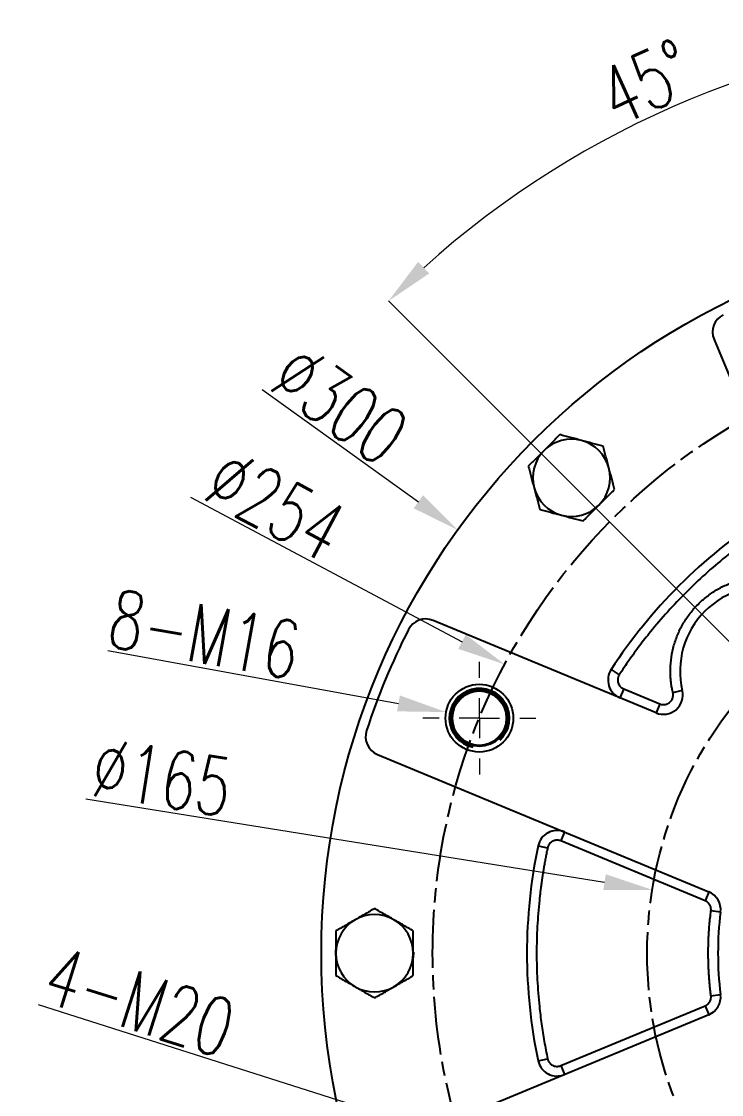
# Model space of a CAD drawing. Header units: millimetres. Extents: x 5659 to 7608, y 3628 to 5007.
# Drawn here: x 6687.4 to 6832.2, y 4372.5 to 4594.3 of the extents above; entities that cross this region are included whole.
import ezdxf

# ---------------------------------------------------------------- set-up
doc = ezdxf.new("R2010")
doc.units = ezdxf.units.MM
doc.linetypes.add('AM_ISO08W050', pattern=[18, 12, -1.5, 3, -1.5])
for name, color, linetype, lineweight in [('10', 7, 'Continuous', 0), ('AM_5', 3, 'Continuous', 25), ('AM_7', 4, 'AM_ISO08W050', 25), ('FORMAT', 7, 'Continuous', 18), ('粗实线', 7, 'Continuous', 40)]:
    doc.layers.add(name, color=color, linetype=linetype, lineweight=lineweight)
doc.styles.add('SLDTEXTSTYLE1', font='txt.shx', dxfattribs={"width": 0.7, "bigfont": 'gbcbig.shx'})
doc.dimstyles.new('SLDDIMSTYLE12$2', dxfattribs={"dimtxt": 12, "dimasz": 10, "dimexe": 0, "dimexo": 0.0625, "dimgap": 0.875, "dimtad": 1, "dimdec": 1, "dimlfac": 1.8, "dimrnd": 1e-09, "dimzin": 12, "dimdsep": 46, "dimtxsty": 'SLDTEXTSTYLE1', "dimcen": 0.09, "dimdle": 8.16, "dimclrd": 3, "dimclre": 3, "dimadec": 0, "dimazin": 3, "dimtfac": 1, "dimtdec": 1, "dimtofl": 0, "dimtmove": 0, "dimatfit": 3, "dimfxl": 0, "dimfrac": 2, "dimtolj": 1, "dimlwd": 5, "dimlwe": 5, "dimarcsym": 0})
doc.dimstyles.new('SLDDIMSTYLE12$3', dxfattribs={"dimtxt": 12, "dimasz": 10, "dimexe": 0, "dimexo": 0.0625, "dimgap": 0.875, "dimtad": 1, "dimdec": 1, "dimlfac": 1.8, "dimrnd": 1e-09, "dimzin": 12, "dimdsep": 46, "dimtxsty": 'SLDTEXTSTYLE1', "dimcen": 0.09, "dimdle": 8.16, "dimclrd": 3, "dimclre": 3, "dimadec": 0, "dimazin": 3, "dimtfac": 1, "dimtdec": 1, "dimtofl": 0, "dimtmove": 0, "dimatfit": 3, "dimfxl": 0, "dimfrac": 2, "dimtolj": 1, "dimlwd": 5, "dimlwe": 5, "dimarcsym": 0})

# ---------------------------------------------------------------- blocks, each defined once
blk = doc.blocks.new('SW_CENTERMARKSYMBOL_10')
at = {"layer": 'FORMAT', "color": 0}
for p, q in [((0, 1.667), (0, 2.333)), ((0, 0), (0, 0.833)), ((-1.667, 0), (-2.333, 0)), ((0, 0), (-0.833, 0)), ((0, 0), (0, -0.833)), ((0, 0), (0.833, 0)), ((1.667, 0), (2.333, 0)), ((0, -1.667), (0, -2.333))]:
    blk.add_line(p, q, dxfattribs=at)
blk = doc.blocks.new('*D80')
at = {"layer": 'AM_5', "color": 3, "linetype": 'Continuous', "lineweight": 5, "transparency": 16777216}
blk.add_line((6737.21, 4518.2), (6769.49, 4495.01), dxfattribs=at)
at = {"layer": 'AM_5', "color": 3, "lineweight": 5, "transparency": 16777216}
for p, q in [((6899.35, 4401.66), (6899.53, 4401.66)), ((6899.44, 4401.57), (6899.44, 4401.75))]:
    blk.add_line(p, q, dxfattribs=at)
at = {"layer": 'AM_5', "color": 3, "transparency": 16777216}
blk.add_solid([(6770.47, 4496.36), (6768.52, 4493.65), (6777.62, 4489.17)], dxfattribs=at)
at = {"layer": 'Defpoints', "color": 0, "transparency": 16777216}
for p in [(6777.62, 4489.17), (7021.27, 4314.15)]:
    blk.add_point(p, dxfattribs=at)
at = {"layer": 'AM_5', "color": 0, "transparency": 16777216, "insert": (6753.3, 4515.1), "char_height": 12, "attachment_point": 5, "rotation": 324.3099, "style": 'SLDTEXTSTYLE1'}
blk.add_mtext('\\A1;∅300', dxfattribs=at)
blk = doc.blocks.new('*D81')
at = {"layer": 'AM_5', "color": 3, "linetype": 'Continuous', "lineweight": 5, "transparency": 16777216}
blk.add_line((6700.73, 4433.58), (6807.98, 4416.35), dxfattribs=at)
at = {"layer": 'AM_5', "color": 3, "lineweight": 5, "transparency": 16777216}
for p, q in [((6899.35, 4401.66), (6899.53, 4401.66)), ((6899.44, 4401.57), (6899.44, 4401.75))]:
    blk.add_line(p, q, dxfattribs=at)
at = {"layer": 'AM_5', "color": 3, "transparency": 16777216}
blk.add_solid([(6808.25, 4418), (6807.72, 4414.71), (6817.86, 4414.77)], dxfattribs=at)
at = {"layer": 'Defpoints', "color": 0, "transparency": 16777216}
for p in [(6817.86, 4414.77), (6981.03, 4388.56)]:
    blk.add_point(p, dxfattribs=at)
at = {"layer": 'AM_5', "color": 0, "transparency": 16777216, "insert": (6716.51, 4438.01), "char_height": 12, "attachment_point": 5, "rotation": 350.8759, "style": 'SLDTEXTSTYLE1'}
blk.add_mtext('\\A1;%%C165', dxfattribs=at)
blk = doc.blocks.new('*D82')
at = {"layer": 'AM_5', "color": 3, "linetype": 'Continuous', "lineweight": 5, "transparency": 16777216}
blk.add_line((6690.91, 4391.05), (6823.24, 4349), dxfattribs=at)
at = {"layer": 'AM_5', "color": 3, "lineweight": 5, "transparency": 16777216}
for p, q in [((6841.02, 4343.33), (6841.2, 4343.33)), ((6841.11, 4343.24), (6841.11, 4343.42))]:
    blk.add_line(p, q, dxfattribs=at)
at = {"layer": 'AM_5', "color": 3, "transparency": 16777216}
blk.add_solid([(6823.74, 4350.59), (6822.73, 4347.42), (6832.77, 4345.98)], dxfattribs=at)
at = {"layer": 'Defpoints', "color": 0, "transparency": 16777216}
for p in [(6832.77, 4345.98), (6849.45, 4340.68)]:
    blk.add_point(p, dxfattribs=at)
at = {"layer": 'AM_5', "color": 0, "transparency": 16777216, "insert": (6711.84, 4391.61), "char_height": 12, "attachment_point": 5, "rotation": 342.373, "style": 'SLDTEXTSTYLE1'}
blk.add_mtext('\\A1;4-M20', dxfattribs=at)
blk = doc.blocks.new('*D63')
at = {"layer": 'AM_5', "color": 3, "linetype": 'Continuous', "lineweight": 5, "transparency": 16777216}
blk.add_line((6899.44, 4431.82), (6899.44, 4592.88), dxfattribs=at)
at = {"layer": 'AM_5', "color": 3, "lineweight": 5, "transparency": 16777216}
blk.add_line((6849.9, 4449.95), (6763.34, 4536.51), dxfattribs=at)
at = {"layer": 'AM_5', "color": 3, "linetype": 'Continuous', "lineweight": 5, "transparency": 16777216}
blk.add_arc((6899.44, 4400.41), 192.47, 92.9772, 132.0228, dxfattribs=at)
at = {"layer": 'AM_5', "color": 3, "transparency": 16777216}
for points in [[(6889.4, 4594.29), (6889.49, 4590.96), (6899.44, 4592.88)], [(6771.74, 4542.19), (6769.45, 4544.6), (6763.34, 4536.51)]]:
    blk.add_solid(points, dxfattribs=at)
at = {"layer": 'Defpoints', "color": 0, "transparency": 16777216}
for p in [(6849.63, 4586.33), (6849.95, 4449.91), (6899.44, 4431.76), (6899.44, 4405.41), (6899.44, 4400.41)]:
    blk.add_point(p, dxfattribs=at)
at = {"layer": 'AM_5', "color": 0, "transparency": 16777216, "insert": (6816.58, 4581.72), "char_height": 12, "attachment_point": 5, "rotation": 24.561, "style": 'SLDTEXTSTYLE1'}
blk.add_mtext('\\A1;45°', dxfattribs=at)
blk = doc.blocks.new('*D86')
at = {"layer": 'AM_5', "color": 3, "linetype": 'Continuous', "lineweight": 5, "transparency": 16777216}
blk.add_line((6722.4, 4495.95), (6778.52, 4466.06), dxfattribs=at)
at = {"layer": 'AM_5', "color": 3, "lineweight": 5, "transparency": 16777216}
for p, q in [((6899.35, 4401.66), (6899.53, 4401.66)), ((6899.44, 4401.57), (6899.44, 4401.75))]:
    blk.add_line(p, q, dxfattribs=at)
at = {"layer": 'AM_5', "color": 3, "transparency": 16777216}
blk.add_solid([(6779.31, 4467.53), (6777.74, 4464.59), (6787.35, 4461.36)], dxfattribs=at)
at = {"layer": 'Defpoints', "color": 0, "transparency": 16777216}
for p in [(6787.35, 4461.36), (7011.54, 4341.96)]:
    blk.add_point(p, dxfattribs=at)
at = {"layer": 'AM_5', "color": 0, "transparency": 16777216, "insert": (6740, 4494.37), "char_height": 12, "attachment_point": 5, "rotation": 331.9615, "style": 'SLDTEXTSTYLE1'}
blk.add_mtext('\\A1;∅254', dxfattribs=at)
blk = doc.blocks.new('*D87')
at = {"layer": 'AM_5', "color": 3, "linetype": 'Continuous', "lineweight": 5, "transparency": 16777216}
blk.add_line((6705.27, 4464.25), (6765.38, 4453.31), dxfattribs=at)
at = {"layer": 'AM_5', "color": 3, "lineweight": 5, "transparency": 16777216}
for p, q in [((6782.02, 4450.26), (6782.2, 4450.26)), ((6782.11, 4450.17), (6782.11, 4450.35))]:
    blk.add_line(p, q, dxfattribs=at)
at = {"layer": 'AM_5', "color": 3, "transparency": 16777216}
blk.add_solid([(6765.68, 4454.95), (6765.09, 4451.67), (6775.22, 4451.52)], dxfattribs=at)
at = {"layer": 'Defpoints', "color": 0, "transparency": 16777216}
for p in [(6775.22, 4451.52), (6789, 4449.01)]:
    blk.add_point(p, dxfattribs=at)
at = {"layer": 'AM_5', "color": 0, "transparency": 16777216, "insert": (6725.26, 4467.6), "char_height": 12, "attachment_point": 5, "rotation": 349.6863, "style": 'SLDTEXTSTYLE1'}
blk.add_mtext('\\A1;8-M16', dxfattribs=at)
blk = doc.blocks.new('*U57')
at = {"layer": '粗实线', "linetype": 'ByBlock'}
blk.add_circle((-0.07, 0), 5.7, dxfattribs=at)
at = {"layer": '粗实线', "color": 3, "linetype": 'ByBlock'}
blk.add_arc((-0.07, 0), 6.09, 222.8944, 167.5618, dxfattribs=at)
blk = doc.blocks.new('*U58')
at = {"layer": '粗实线', "color": 0, "linetype": 'ByBlock', "lineweight": -2, "transparency": 16777216, "rotation": 90.00000000000001}
blk.add_blockref('*U57', (18832.03, 8851.26), dxfattribs=at)

msp = doc.modelspace()

# ---------------------------------------------------------------- linework, layer by layer
at = {"color": 7, "linetype": 'Continuous', "lineweight": 25}
for p, q in [((6830.639, 4528.572), (6849.742, 4482.455)), ((6818.651, 4451.364), (6772.533, 4470.466)), ((6809.365, 4460.334), (6811.041, 4459.243)), ((6811.952, 4456.303), (6811.186, 4454.455)), ((6811.952, 4456.303), (6819.416, 4453.211)), ((6824.075, 4455.978), (6822.128, 4455.519)), ((6819.416, 4453.211), (6818.651, 4451.364)), ((6761.053, 4442.75), (6829.541, 4414.381)), ((6799.706, 4426.739), (6798.941, 4424.891)), ((6794.261, 4423.87), (6796.218, 4423.457)), ((6828.776, 4412.533), (6798.941, 4424.891)), ((6829.541, 4414.381), (6828.776, 4412.533)), ((6831.979, 4410.184), (6829.995, 4410.435)), ((6829.995, 4392.89), (6831.979, 4393.141)), ((6798.941, 4378.434), (6828.776, 4390.792)), ((6828.776, 4390.792), (6829.541, 4388.944)), ((6829.541, 4388.944), (6761.053, 4360.575)), ((6794.261, 4379.455), (6796.218, 4379.869)), ((6798.941, 4378.434), (6799.706, 4376.586))]:
    msp.add_line(p, q, dxfattribs=at)
at = {"color": 7, "linetype": 'Continuous', "lineweight": 25, "flags": 128}
for points in [[(6752.407, 4401.188), (6752.424, 4402.371), (6752.424, 4402.376)], [(6768.49, 4401.88), (6768.453, 4400.863), (6768.434, 4400.692)]]:
    msp.add_lwpolyline(points, dxfattribs=at)
at = {"color": 7, "linetype": 'Continuous', "lineweight": 25}
for centre, radius in [((6899.443, 4401.663), 150), ((6782.11, 4450.263), 7)]:
    msp.add_circle(centre, radius, dxfattribs=at)
for centre, radius, start, end in [((6834.335, 4530.103), 4, 116.88103, 202.5), ((6801.155, 4499.95), 8, 75, 135), ((6801.155, 4499.95), 8, 135, 195), ((6801.155, 4499.95), 8, 15, 75), ((6801.155, 4499.95), 8, 315, 15), ((6801.155, 4499.95), 8, 195, 255), ((6801.155, 4499.95), 8, 255, 315), ((6899.443, 4401.663), 107.5, 123.07806, 146.92194), ((6841.106, 4459.999), 17.5, 76.71711, 193.28289), ((6771.002, 4466.771), 4, 67.5, 153.11897), ((6899.443, 4401.663), 148, 153.11897, 161.88103), ((6812.717, 4458.151), 4, 146.92194, 247.5), ((6820.182, 4455.059), 4, 247.5, 13.28289), ((6762.583, 4446.445), 4, 161.88103, 247.5), ((6798.175, 4423.044), 4, 67.5, 168.07806), ((6899.443, 4401.663), 107.5, 168.07806, 191.92194), ((6828.01, 4410.685), 4, 352.80094, 67.5), ((6899.443, 4401.663), 68, 172.80094, 187.19906), ((6760.443, 4401.663), 8, 120, 180), ((6760.443, 4401.663), 8, 60, 120), ((6760.443, 4401.663), 8, 0, 60), ((6760.443, 4401.663), 8, 180, 240), ((6760.443, 4401.663), 8, 300, 0), ((6760.443, 4401.663), 8, 240, 300), ((6828.01, 4392.64), 4, 292.5, 7.19906), ((6798.175, 4380.282), 4, 191.92194, 292.5)]:
    msp.add_arc(centre, radius, start, end, dxfattribs=at)
for points, knots in [([(6798.764, 4508.873), (6798.224, 4508.333), (6797.682, 4507.792), (6796.594, 4506.703), (6796.048, 4506.157), (6795.498, 4505.607)], [0, 0, 0, 0, 0.5, 0.5, 1, 1, 1, 1]), ([(6803.225, 4507.678), (6802.475, 4507.879), (6801.728, 4508.079), (6800.241, 4508.477), (6799.502, 4508.676), (6798.764, 4508.873)], [0, 0, 0, 0, 0.5, 0.5, 1, 1, 1, 1]), ([(6795.498, 4505.607), (6794.949, 4505.058), (6794.402, 4504.511), (6793.314, 4503.423), (6792.772, 4502.881), (6792.232, 4502.341)], [0, 0, 0, 0, 0.5, 0.5, 1, 1, 1, 1]), ([(6807.687, 4506.482), (6806.949, 4506.68), (6806.209, 4506.878), (6804.723, 4507.277), (6803.976, 4507.477), (6803.225, 4507.678)], [0, 0, 0, 0, 0.5, 0.5, 1, 1, 1, 1]), ([(6808.882, 4502.021), (6808.681, 4502.772), (6808.481, 4503.518), (6808.083, 4505.005), (6807.884, 4505.745), (6807.687, 4506.482)], [0, 0, 0, 0, 0.5, 0.5, 1, 1, 1, 1]), ([(6792.232, 4502.341), (6792.43, 4501.604), (6792.628, 4500.864), (6793.026, 4499.377), (6793.226, 4498.631), (6793.427, 4497.88)], [0, 0, 0, 0, 0.5, 0.5, 1, 1, 1, 1]), ([(6810.078, 4497.56), (6809.88, 4498.297), (6809.682, 4499.037), (6809.283, 4500.524), (6809.083, 4501.27), (6808.882, 4502.021)], [0, 0, 0, 0, 0.5, 0.5, 1, 1, 1, 1]), ([(6793.427, 4497.88), (6793.629, 4497.129), (6793.829, 4496.383), (6794.227, 4494.896), (6794.425, 4494.156), (6794.623, 4493.419)], [0, 0, 0, 0, 0.5, 0.5, 1, 1, 1, 1]), ([(6806.812, 4494.294), (6807.361, 4494.843), (6807.908, 4495.39), (6808.996, 4496.478), (6809.538, 4497.02), (6810.078, 4497.56)], [0, 0, 0, 0, 0.5, 0.5, 1, 1, 1, 1]), ([(6794.623, 4493.419), (6795.36, 4493.221), (6796.1, 4493.023), (6797.587, 4492.624), (6798.334, 4492.424), (6799.084, 4492.223)], [0, 0, 0, 0, 0.5, 0.5, 1, 1, 1, 1]), ([(6799.084, 4492.223), (6799.835, 4492.022), (6800.582, 4491.822), (6802.068, 4491.424), (6802.808, 4491.225), (6803.546, 4491.028)], [0, 0, 0, 0, 0.5, 0.5, 1, 1, 1, 1]), ([(6803.546, 4491.028), (6804.086, 4491.568), (6804.627, 4492.109), (6805.716, 4493.198), (6806.262, 4493.744), (6806.812, 4494.294)], [0, 0, 0, 0, 0.5, 0.5, 1, 1, 1, 1]), ([(6841.863, 4490.064), (6841.585, 4489.882), (6841.03, 4489.518), (6840.204, 4488.963), (6839.383, 4488.4), (6838.568, 4487.83), (6837.758, 4487.252), (6836.954, 4486.667), (6836.155, 4486.074), (6835.362, 4485.474), (6834.574, 4484.865), (6833.792, 4484.25), (6831.844, 4482.686), (6828.802, 4480.086), (6824.809, 4476.296), (6821.019, 4472.304), (6818.24, 4469.051), (6816.339, 4466.664), (6815.228, 4465.218), (6814.142, 4463.752), (6813.082, 4462.268), (6812.045, 4460.767), (6811.376, 4459.751), (6811.041, 4459.243)], [0, 0, 0, 0, 0.022681, 0.0453532, 0.0680184, 0.0906789, 0.1133365, 0.1359933, 0.1586513, 0.1813126, 0.2039791, 0.2266529, 0.2493359, 0.3746623, 0.5000011, 0.6253275, 0.7506663, 0.7922409, 0.8337913, 0.87533, 0.9168694, 0.9584219, 1, 1, 1, 1]), ([(6822.128, 4455.519), (6822.095, 4455.663), (6822.029, 4455.952), (6821.942, 4456.388), (6821.864, 4456.824), (6821.797, 4457.262), (6821.74, 4457.701), (6821.693, 4458.141), (6821.656, 4458.582), (6821.629, 4459.024), (6821.612, 4459.467), (6821.605, 4459.911), (6821.613, 4461.047), (6821.763, 4462.874), (6822.297, 4465.342), (6823.141, 4467.723), (6824.275, 4469.948), (6825.664, 4471.992), (6827.282, 4473.823), (6829.113, 4475.441), (6831.157, 4476.83), (6833.383, 4477.965), (6835.763, 4478.808), (6838.231, 4479.342), (6840.182, 4479.503), (6841.564, 4479.499), (6842.376, 4479.464), (6843.185, 4479.394), (6843.99, 4479.29), (6844.792, 4479.155), (6845.321, 4479.037), (6845.587, 4478.977)], [0, 0, 0, 0, 0.011225, 0.0224241, 0.0336032, 0.0447678, 0.055924, 0.0670775, 0.0782341, 0.0893996, 0.1005799, 0.1117807, 0.1230078, 0.1865176, 0.2500403, 0.3135501, 0.3770728, 0.4385314, 0.5000031, 0.5614617, 0.6229333, 0.6864431, 0.7499658, 0.8134756, 0.8769983, 0.8975565, 0.9180438, 0.938496, 0.9589488, 0.9794383, 1, 1, 1, 1]), ([(6811.041, 4459.243), (6811.015, 4459.201), (6810.964, 4459.118), (6810.898, 4458.987), (6810.842, 4458.853), (6810.796, 4458.714), (6810.76, 4458.572), (6810.718, 4458.332), (6810.706, 4457.988), (6810.792, 4457.555), (6810.966, 4457.149), (6811.199, 4456.832), (6811.447, 4456.597), (6811.686, 4456.426), (6811.863, 4456.344), (6811.952, 4456.303)], [0, 0, 0, 0, 0.04206666, 0.08368999, 0.12509412, 0.16650673, 0.20815537, 0.25026376, 0.37509525, 0.50008148, 0.62491305, 0.74989935, 0.8335363, 0.91629596, 1, 1, 1, 1]), ([(6820.947, 4453.211), (6820.989, 4453.23), (6821.072, 4453.266), (6821.192, 4453.331), (6821.307, 4453.404), (6821.417, 4453.485), (6821.58, 4453.621), (6821.777, 4453.834), (6821.971, 4454.143), (6822.108, 4454.481), (6822.172, 4454.795), (6822.186, 4455.068), (6822.173, 4455.296), (6822.143, 4455.444), (6822.128, 4455.519)], [0, 0, 0, 0, 0.0486292, 0.0969319, 0.1451349, 0.1934665, 0.2421531, 0.3710049, 0.5000401, 0.628892, 0.7579273, 0.8387546, 0.9190929, 1, 1, 1, 1]), ([(6819.416, 4453.211), (6819.457, 4453.195), (6819.539, 4453.163), (6819.664, 4453.126), (6819.791, 4453.096), (6819.92, 4453.075), (6820.05, 4453.062), (6820.225, 4453.056), (6820.443, 4453.071), (6820.701, 4453.12), (6820.865, 4453.181), (6820.947, 4453.211)], [0, 0, 0, 0, 0.0839092, 0.1671165, 0.24998, 0.3328626, 0.4161267, 0.50013, 0.6671619, 0.8328171, 1, 1, 1, 1]), ([(6796.218, 4423.457), (6796.151, 4423.132), (6796.015, 4422.482), (6795.824, 4421.505), (6795.641, 4420.527), (6795.468, 4419.547), (6795.304, 4418.566), (6795.149, 4417.584), (6795.004, 4416.6), (6794.868, 4415.614), (6794.741, 4414.627), (6794.623, 4413.638), (6794.351, 4411.156), (6794.038, 4407.166), (6793.895, 4401.663), (6794.038, 4396.16), (6794.373, 4391.894), (6794.717, 4388.863), (6794.954, 4387.054), (6795.222, 4385.25), (6795.521, 4383.451), (6795.85, 4381.656), (6796.096, 4380.465), (6796.218, 4379.869)], [0, 0, 0, 0, 0.022681, 0.0453532, 0.0680184, 0.0906789, 0.1133365, 0.1359933, 0.1586513, 0.1813126, 0.2039791, 0.2266529, 0.2493359, 0.3746623, 0.5000011, 0.6253275, 0.7506663, 0.7922409, 0.8337913, 0.87533, 0.9168694, 0.9584219, 1, 1, 1, 1]), ([(6797.41, 4424.891), (6797.373, 4424.875), (6797.3, 4424.844), (6797.195, 4424.788), (6797.092, 4424.726), (6796.959, 4424.635), (6796.802, 4424.504), (6796.633, 4424.325), (6796.487, 4424.126), (6796.369, 4423.912), (6796.276, 4423.689), (6796.237, 4423.534), (6796.218, 4423.457)], [0, 0, 0, 0, 0.0616498, 0.1231121, 0.1846075, 0.246356, 0.3730721, 0.5000539, 0.62677, 0.7537519, 0.8768101, 1, 1, 1, 1]), ([(6798.941, 4424.891), (6798.9, 4424.907), (6798.818, 4424.939), (6798.693, 4424.977), (6798.566, 4425.007), (6798.437, 4425.028), (6798.307, 4425.041), (6798.132, 4425.046), (6797.914, 4425.032), (6797.655, 4424.983), (6797.492, 4424.922), (6797.41, 4424.891)], [0, 0, 0, 0, 0.08390923, 0.16711646, 0.24997998, 0.33286256, 0.41612671, 0.50013, 0.66716188, 0.8328171, 1, 1, 1, 1]), ([(6829.995, 4410.435), (6829.999, 4410.477), (6830.008, 4410.561), (6830.012, 4410.688), (6830.008, 4410.814), (6829.995, 4410.941), (6829.964, 4411.134), (6829.892, 4411.391), (6829.748, 4411.694), (6829.556, 4411.97), (6829.349, 4412.18), (6829.148, 4412.334), (6828.969, 4412.446), (6828.84, 4412.504), (6828.776, 4412.533)], [0, 0, 0, 0, 0.0488292, 0.0973789, 0.1458459, 0.1944277, 0.2433207, 0.3715761, 0.5000347, 0.6282901, 0.7567487, 0.8379409, 0.9187192, 1, 1, 1, 1]), ([(6760.443, 4410.9), (6759.781, 4410.518), (6759.118, 4410.135), (6757.785, 4409.366), (6757.116, 4408.979), (6756.443, 4408.591)], [0, 0, 0, 0, 0.5, 0.5, 1, 1, 1, 1]), ([(6764.443, 4408.591), (6763.77, 4408.979), (6763.1, 4409.366), (6761.767, 4410.135), (6761.104, 4410.518), (6760.443, 4410.9)], [0, 0, 0, 0, 0.5, 0.5, 1, 1, 1, 1]), ([(6829.995, 4392.89), (6829.962, 4393.155), (6829.897, 4393.685), (6829.811, 4394.48), (6829.733, 4395.276), (6829.665, 4396.072), (6829.605, 4396.869), (6829.555, 4397.666), (6829.514, 4398.465), (6829.482, 4399.263), (6829.459, 4400.063), (6829.446, 4400.862), (6829.44, 4401.885), (6829.453, 4403.129), (6829.499, 4404.594), (6829.575, 4406.058), (6829.683, 4407.519), (6829.82, 4408.979), (6829.936, 4409.949), (6829.995, 4410.435)], [0, 0, 0, 0, 0.0454968, 0.0909674, 0.1364177, 0.1818537, 0.2272813, 0.2727064, 0.3181351, 0.3635731, 0.4090265, 0.4545012, 0.5000032, 0.5833926, 0.6667107, 0.7499938, 0.8332787, 0.9166019, 1, 1, 1, 1]), ([(6756.443, 4408.591), (6755.77, 4408.202), (6755.1, 4407.816), (6753.767, 4407.046), (6753.104, 4406.663), (6752.443, 4406.281)], [0, 0, 0, 0, 0.5, 0.5, 1, 1, 1, 1]), ([(6768.443, 4406.281), (6767.781, 4406.663), (6767.118, 4407.046), (6765.785, 4407.816), (6765.116, 4408.202), (6764.443, 4408.591)], [0, 0, 0, 0, 0.5, 0.5, 1, 1, 1, 1]), ([(6752.443, 4406.281), (6752.443, 4405.518), (6752.443, 4404.752), (6752.443, 4403.213), (6752.443, 4402.44), (6752.443, 4401.663)], [0, 0, 0, 0, 0.5, 0.5, 1, 1, 1, 1]), ([(6768.443, 4401.663), (6768.443, 4402.44), (6768.443, 4403.213), (6768.443, 4404.752), (6768.443, 4405.518), (6768.443, 4406.281)], [0, 0, 0, 0, 0.5, 0.5, 1, 1, 1, 1]), ([(6752.443, 4401.663), (6752.443, 4400.886), (6752.443, 4400.112), (6752.443, 4398.573), (6752.443, 4397.807), (6752.443, 4397.044)], [0, 0, 0, 0, 0.5, 0.5, 1, 1, 1, 1]), ([(6768.443, 4397.044), (6768.443, 4397.807), (6768.443, 4398.573), (6768.443, 4400.112), (6768.443, 4400.886), (6768.443, 4401.663)], [0, 0, 0, 0, 0.5, 0.5, 1, 1, 1, 1]), ([(6752.443, 4397.044), (6753.104, 4396.662), (6753.767, 4396.279), (6755.1, 4395.51), (6755.77, 4395.123), (6756.443, 4394.734)], [0, 0, 0, 0, 0.5, 0.5, 1, 1, 1, 1]), ([(6764.443, 4394.734), (6765.116, 4395.123), (6765.785, 4395.51), (6767.118, 4396.279), (6767.781, 4396.662), (6768.443, 4397.044)], [0, 0, 0, 0, 0.5, 0.5, 1, 1, 1, 1]), ([(6756.443, 4394.734), (6757.116, 4394.346), (6757.785, 4393.959), (6759.118, 4393.19), (6759.781, 4392.807), (6760.443, 4392.425)], [0, 0, 0, 0, 0.5, 0.5, 1, 1, 1, 1]), ([(6760.443, 4392.425), (6761.104, 4392.807), (6761.767, 4393.19), (6763.1, 4393.959), (6763.77, 4394.346), (6764.443, 4394.734)], [0, 0, 0, 0, 0.5, 0.5, 1, 1, 1, 1]), ([(6828.776, 4390.792), (6828.815, 4390.809), (6828.892, 4390.843), (6829.004, 4390.903), (6829.112, 4390.969), (6829.215, 4391.042), (6829.368, 4391.165), (6829.556, 4391.355), (6829.748, 4391.631), (6829.892, 4391.934), (6829.972, 4392.218), (6830.007, 4392.468), (6830.015, 4392.68), (6830.001, 4392.82), (6829.995, 4392.89)], [0, 0, 0, 0, 0.0488292, 0.0973789, 0.1458459, 0.1944277, 0.2433207, 0.3715761, 0.5000347, 0.6282901, 0.7567487, 0.8379409, 0.9187192, 1, 1, 1, 1]), ([(6796.218, 4379.869), (6796.229, 4379.821), (6796.252, 4379.725), (6796.298, 4379.586), (6796.353, 4379.452), (6796.418, 4379.321), (6796.493, 4379.196), (6796.633, 4378.996), (6796.869, 4378.745), (6797.235, 4378.499), (6797.646, 4378.335), (6798.034, 4378.276), (6798.376, 4378.284), (6798.666, 4378.333), (6798.849, 4378.4), (6798.941, 4378.434)], [0, 0, 0, 0, 0.04206666, 0.08368999, 0.12509412, 0.16650673, 0.20815537, 0.25026376, 0.37509525, 0.50008148, 0.62491305, 0.74989935, 0.8335363, 0.91629596, 1, 1, 1, 1])]:
    msp.add_open_spline(points, degree=3, knots=knots, dxfattribs=at)
at = {"layer": 'AM_7'}
for radius in [127, 82.633]:
    msp.add_circle((6899.443, 4401.663), radius, dxfattribs=at)

# ---------------------------------------------------------------- block references
at = {"layer": '10', "xscale": 5, "yscale": 5, "zscale": 5}
msp.add_blockref('SW_CENTERMARKSYMBOL_10', (6782.11, 4450.263), dxfattribs=at)
at = {"layer": '粗实线', "linetype": 'ByBlock'}
msp.add_blockref('*U58', (-12049.916, -4400.928), dxfattribs=at)

# ---------------------------------------------------------------- dimensions: what is measured, and where the dimension line sits
at = {"layer": 'AM_5'}
dim = msp.add_angular_dim_2l(base=(6849.627, 4586.326), line1=((6899.443, 4405.413), (6899.443, 4431.758)), line2=((6899.443, 4400.413), (6849.945, 4449.91)), dimstyle='SLDDIMSTYLE12$2', override={"dimlfac": 1}, dxfattribs=at)
dim.commit()
dim.dimension.update_dxf_attribs({"geometry": '*D63', "text_midpoint": (6819.439, 4575.47), "dimtype": 162})
dim = msp.add_diameter_dim_2p(p1=(7021.27, 4314.153), p2=(6777.615, 4489.173), dimstyle='SLDDIMSTYLE12$3', override={"dimlfac": 1, "dimpost": ''}, dxfattribs=at)
dim.commit()
dim.dimension.update_dxf_attribs({"geometry": '*D80', "text_midpoint": (6753.301, 4515.103)})
dim = msp.add_diameter_dim_2p(p1=(7011.537, 4341.964), p2=(6787.348, 4461.361), dimstyle='SLDDIMSTYLE12$3', override={"dimlfac": 1, "dimpost": ''}, dxfattribs=at)
dim.commit()
dim.dimension.update_dxf_attribs({"geometry": '*D86', "text_midpoint": (6736.765, 4488.3), "dimtype": 163})
for p1, p2, text, override, picture, middle in [((6788.997, 4449.01), (6775.223, 4451.517), '8-M16', {"dimlfac": 1, "dimpost": ''}, '*D87', (6724.033, 4460.832)), ((6981.03, 4388.559), (6817.855, 4414.766), '%%C165', {"dimlfac": 1}, '*D81', (6715.416, 4431.218)), ((6849.446, 4340.677), (6832.767, 4345.976), '4-M20', {"dimlfac": 1, "dimpost": ''}, '*D82', (6709.759, 4385.06))]:
    dim = msp.add_diameter_dim_2p(p1=p1, p2=p2, text=text, dimstyle='SLDDIMSTYLE12$3', override=override, dxfattribs=at)
    dim.commit()
    dim.dimension.update_dxf_attribs({"geometry": picture, "text_midpoint": middle, "dimtype": 163})

doc.saveas('drawing.dxf')
